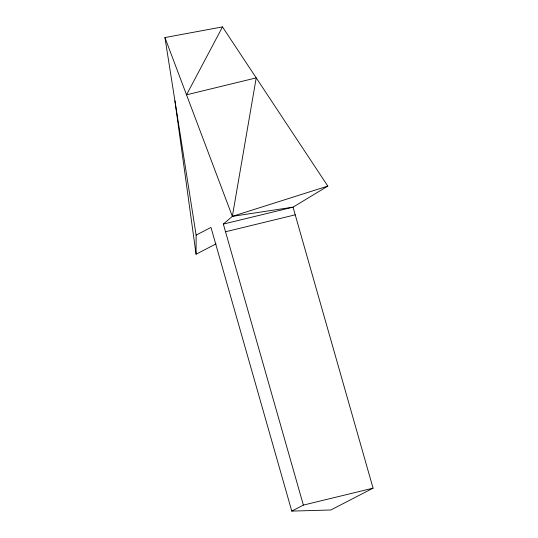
<?xml version="1.0" encoding="UTF-8"?>
<svg xmlns="http://www.w3.org/2000/svg" width="538" height="538" viewBox="0 0 538 538"><rect width="100%" height="100%" fill="white"/><g stroke="black" fill="none" stroke-linecap="round" stroke-linejoin="round"><path stroke-width="0.81" d="M216.047 243.889L196.074 254.218L196.121 235.093L164.931 37.559L222.49 26.9L327.817 186.101L293.035 207.157L223.337 224.09L303.371 505.101L291.771 511.1L210.977 227.413L196.121 235.093M223.337 224.09L232.349 216.357L256.216 77.882L186.525 94.816L222.49 26.9M164.931 37.559L232.349 216.357L293.035 207.157L373.069 488.168L330.877 509.984L291.771 511.1M232.349 216.357L327.817 186.101M225.523 231.77L295.221 214.83M303.371 505.101L373.069 488.168M174.917 100.821L196.074 254.218"/></g></svg>
